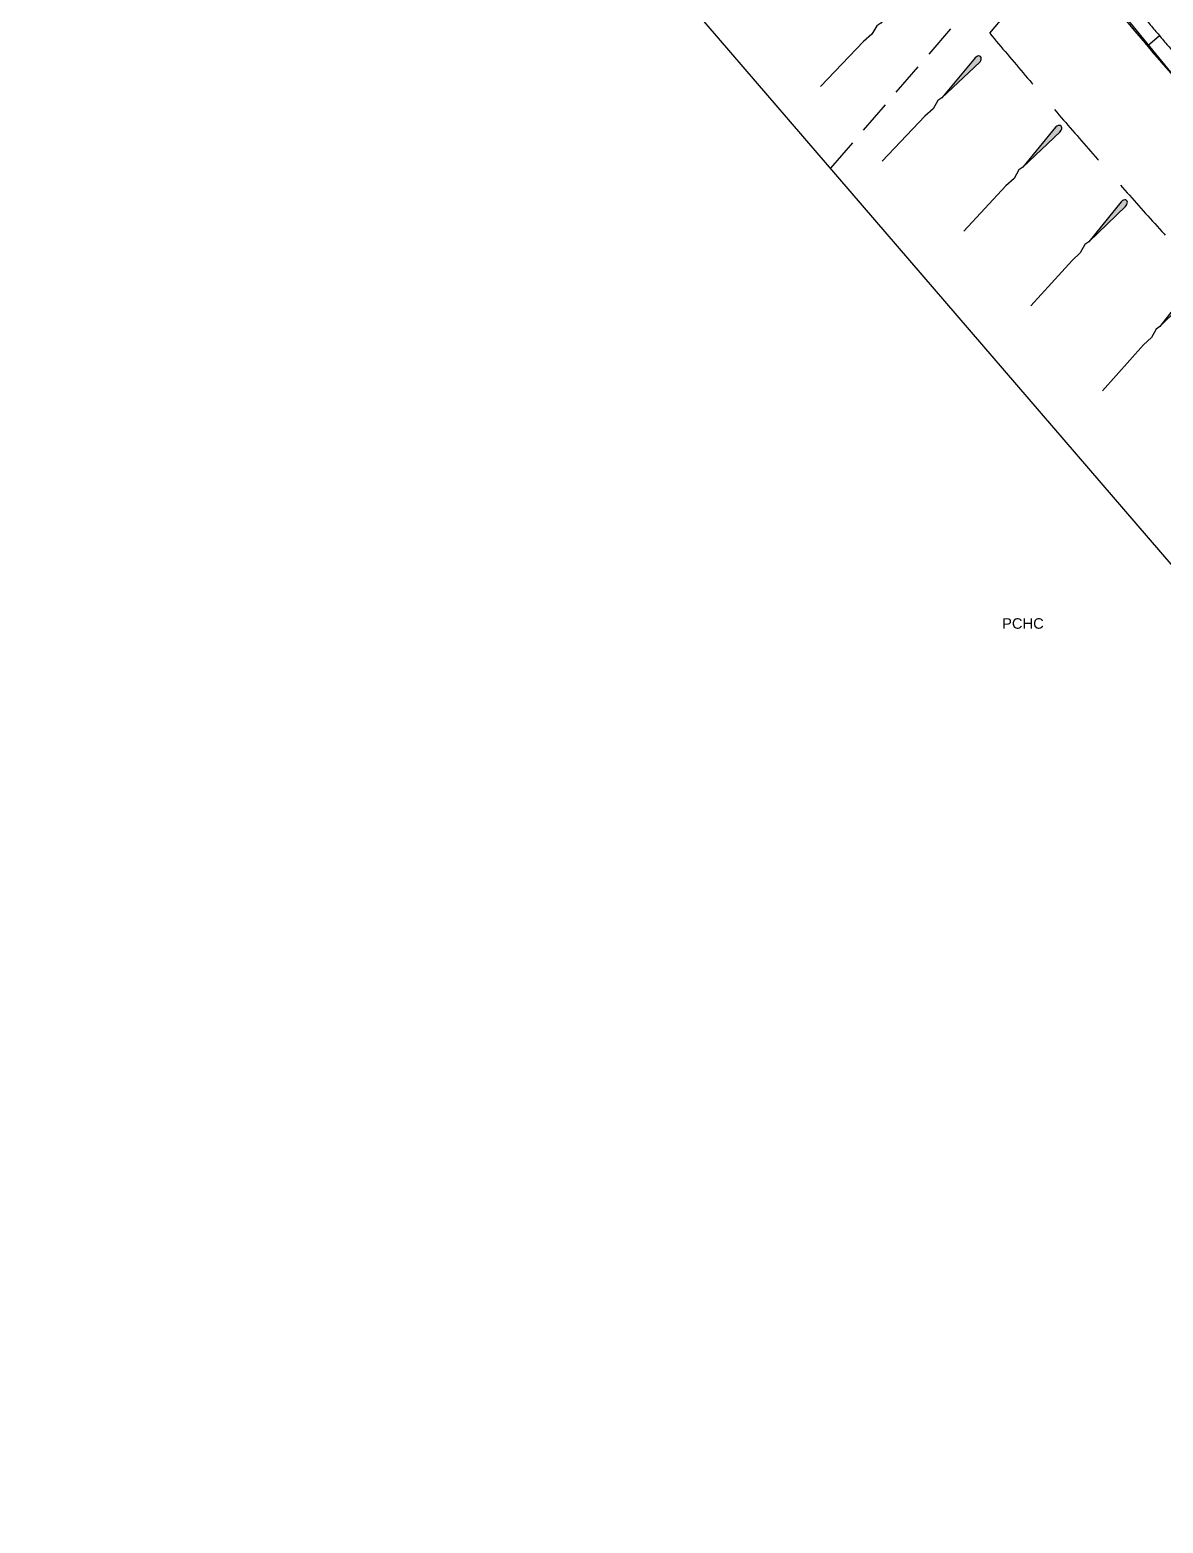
# Model space of a CAD drawing. Header units: millimetres. Extents: x 833576263 to 1668046980, y 817519639 to 1636103653.
# Drawn here: x 833941171 to 833984231, y 817753182 to 817809910 of the extents above; entities that cross this region are included whole.
import ezdxf

# ---------------------------------------------------------------- set-up
doc = ezdxf.new("R2010")
doc.units = ezdxf.units.MM
doc.header["$LTSCALE"] = 100
doc.header["$MEASUREMENT"] = 0
for name, pattern in [('C160$0$DASHED', [19.05, 12.7, -6.35]), ('C160$0$Hidden', [9.525, 6.35, -3.175]), ('R_site$0$B1_DASHED', [6.5, 1, 5, -0.5]), ('R_site$0$B1_HIDDEN', [5.5, 0, 5, -0.5]), ('R_site$0$HIDDENX2', [19.05, 12.7, -6.35])]:
    doc.linetypes.add(name, pattern=pattern)
doc.layers.get('Defpoints').update_dxf_attribs({"color": 170})
for name, color, linetype in [('C160$0$+C160', 6, 'C160$0$Hidden'), ('C160$0$EVA', 1, 'C160$0$DASHED'), ('R_site$0$AUDIT_I_160808180252-0', 4, 'Continuous'), ('R_site$0$AUDIT_I_160808180252-11', 4, 'Continuous'), ('R_site$0$AUDIT_I_160808180252-2', 4, 'Continuous'), ('R_site$0$AUDIT_I_160808180252-3', 4, 'Continuous'), ('R_site$0$G-SITE(WHC)', 7, 'R_site$0$HIDDENX2'), ('R_site$0$WHC', 8, 'R_site$0$HIDDENX2'), ('R_Text for GBP from DLN$0$base plan(mm)$0$DLN040__', 7, 'Continuous'), ('T-TITL', 7, 'Continuous'), ('X-REF', 7, 'Continuous')]:
    doc.layers.add(name, color=color, linetype=linetype)
doc.layers.add('R_P_LG$0$RDA5803', color=1, linetype='Continuous', lineweight=20)
doc.layers.add('R_WKCD_PARK$0$000-PAV-Concrete-b', color=1, linetype='Continuous', lineweight=25)
doc.styles.add('R_Text for GBP from DLN$0$base plan(mm)$0$SWIS721 LT', font='swiss.ttf')
doc.linetypes.add('R_site$0$B1_BDYF', pattern='A,2.5,-0.5,[130,ltypeshp.shx,S=0.5,R=0,X=0,Y=0],-0.5', length=3.5)
doc.linetypes.add('R_site$0$B1_BDYWL', pattern='A,2.5,[1,B1000.shx,S=1,R=0,X=0,Y=0],2.5', length=5)

# ---------------------------------------------------------------- blocks, each defined once
blk = doc.blocks.new('R_site$0$SLOPE')
at = {"linetype": 'Continuous'}
h = blk.add_hatch(color=0, dxfattribs=at)
edge = h.paths.add_edge_path()
edge.add_line((3.584, 0.004), (0.306, 0.415))
edge.add_ellipse((0.3, 0.005), major_axis=(0, 0.41), ratio=0.731707, start_angle=358.84129, end_angle=551.22432)
edge.add_line((0.3, -0.404), (3.584, 0.004))
at = {"color": 0, "linetype": 'Continuous'}
for p, q in [((3.584, 0.004), (0.3, 0.416)), ((0.3, -0.404), (3.584, 0.004)), ((3.584, 0.004), (3.884, -0.136)), ((3.884, -0.136), (4.484, 0.144)), ((4.484, 0.144), (5.184, 0.004)), ((5.184, 0.004), (9.132, 0.004))]:
    blk.add_line(p, q, dxfattribs=at)
blk.add_ellipse((0.3, 0.005), major_axis=(0, 0.41), ratio=0.731707, start_param=6.120326, end_param=9.620679, dxfattribs=at)
blk = doc.blocks.new('R_site$0$11sw3b')
at = {"layer": 'R_site$0$AUDIT_I_160808180252-11', "linetype": 'R_site$0$B1_BDYF', "lineweight": 30, "flags": 128}
blk.add_lwpolyline([(833985.20082, 817807.46572), (833977.70066, 817816.66388), (833969.1555, 817828.2915), (833963.82752, 817836.29754), (833958.71474, 817844.55237), (833955.99572, 817851.15458), (833955.20227, 817858.20678), (833954.76687, 817865.40875), (833954.68068, 817870.29486), (833954.66349, 817900.26283), (833954.61905, 817930.31324), (833954.65117, 817971.11005), (833954.65605, 817997.48965), (833954.64079, 818000)], dxfattribs=at)
at = {"layer": 'R_site$0$AUDIT_I_160808180252-2', "linetype": 'R_site$0$B1_DASHED', "lineweight": 30, "flags": 128}
blk.add_lwpolyline([(834429.22928, 817872.53158), (834429.23083, 817872.52759), (834429.98171, 817870.60153), (834430.54194, 817868.88381), (834431.34177, 817865.50536), (834430.61789, 817863.85636), (834429.45884, 817862.47804), (834427.95848, 817861.482), (834426.2383, 817860.94892), (834424.25006, 817860.94891), (834407.94705, 817845.72329), (834402.58495, 817842.83898), (834387.90828, 817828.44817), (834381.11897, 817822.82533), (834376.73917, 817816.23412), (834357.95226, 817790.58201), (834352.07852, 817785.79515), (834346.92867, 817775.09389), (834338.95153, 817759.75302), (834330.92946, 817747.22924), (834329.81682, 817745.8067), (834328.54602, 817744.52347), (834327.13439, 817743.39702), (834325.60113, 817742.4427), (834323.96714, 817741.6735), (834322.25466, 817741.09989), (834320.0767, 817740.6741), (834269.71335, 817740.40188), (834219.95996, 817740.48395), (834189.16987, 817741.09307), (834167.97691, 817742.57461), (834089.23219, 817741.56247), (834063.79777, 817741.95973), (834061.99085, 817741.94133), (834060.18385, 817741.93813), (834058.37688, 817741.95015), (834056.57007, 817741.97737), (834054.76356, 817742.01979), (834052.95746, 817742.07742), (834051.15192, 817742.15024), (834049.34634, 817742.18592), (834047.55806, 817742.43774), (834045.81283, 817742.90204), (834044.13583, 817743.57215), (834042.58293, 817744.49616), (834041.03615, 817745.43039), (834039.49558, 817746.37481), (834037.71399, 817747.48453), (834017.7631, 817760.35899), (834002.14995, 817771.77972), (833988.19125, 817785.3549), (833964.23528, 817813.20932), (833941.50687, 817845.45221), (833942.15974, 817900), (833942.27443, 817909.58258), (833942.23566, 817939.85927), (833942.52609, 817969.75474), (833941.17057, 817989.34922), (833943.35888, 818000)], dxfattribs=at)
at = {"layer": 'R_site$0$AUDIT_I_160808180252-3', "linetype": 'R_site$0$B1_HIDDEN', "lineweight": 30, "flags": 128}
blk.add_lwpolyline([(834356.47568, 817806.06143), (834356.47499, 817806.06034), (834353.34465, 817801.09165), (834348.16295, 817792.02368), (834342.25572, 817783.36081), (834336.20049, 817765.87661), (834330.9922, 817757.98335), (834325.762, 817752.53516), (834319.943, 817750.27763), (834311.95739, 817750.96349), (834302.56089, 817750.17254), (834293.67648, 817749.88833), (834251.06733, 817749.25985), (834225.5347, 817749.25985), (834207.5347, 817749.16202), (834176.42599, 817748.96637), (834157.34989, 817748.86855), (834129.06853, 817748.73263), (834114.28614, 817749.58079), (834102.04826, 817750.91363), (834095.2629, 817751.70122), (834087.62938, 817752.42822), (834080.48051, 817754.48806), (834075.51266, 817755.4574), (834068.48496, 817749.27788), (834052.24858, 817749.64138), (834046.19022, 817753.15522), (834034.64729, 817759.35914), (834019.85265, 817769.72811), (834005.82116, 817781.10855), (833992.62186, 817793.44449), (833980.31967, 817806.67525), (833968.97787, 817820.73785), (833959.70168, 817834.09205), (833950.29929, 817849.98047), (833950.14042, 817900), (833949.82314, 817999.89243), (833949.82311, 818000)], dxfattribs=at)
at = {"layer": 'R_site$0$AUDIT_I_160808180252-0', "linetype": 'Continuous', "lineweight": 20}
for p, xscale, yscale, rotation in [((833974.99347, 817811.72216), 0.5997590889180903, 0.2998795444590451, 226.3319790741621), ((833977.2929, 817808.89525), 0.5974594831362244, 0.2987297415681122, 226.8030174052714), ((833980.35057, 817806.2579), 0.5951963790334353, 0.2975981895167176, 227.2770072026467), ((833982.83957, 817803.431), 0.5930062782888028, 0.2965031391444014, 227.753989301678), ((833985.51812, 817800.22498), 0.5908161775441675, 0.2954080887720837, 228.234995506851)]:
    blk.add_blockref('R_site$0$SLOPE', p, dxfattribs=dict(at, xscale=xscale, yscale=yscale, rotation=rotation))
blk = doc.blocks.new('R_site')
at = {"layer": 'R_site$0$G-SITE(WHC)', "ltscale": 2}
blk.add_lwpolyline([(834000759, 817785454, -0.031995), (833977640, 817809787), (834009068, 817846994), (834035029, 817826017)], format="xyb", close=True, dxfattribs=at)
at = {"layer": 'R_site$0$WHC', "flags": 128}
blk.add_lwpolyline([(834172634, 818037962), (833971591, 817804656)], dxfattribs=at)
at = {"linetype": 'R_site$0$B1_BDYWL', "lineweight": 5, "xscale": 1000, "yscale": 1000, "zscale": 1000}
blk.add_blockref('R_site$0$11sw3b', (0, 0), dxfattribs=at)
blk = doc.blocks.new('R_WKCD_PARK')
at = {"layer": 'Defpoints'}
blk.add_lwpolyline([(833955668, 817994334), (833955618, 817879824), (833955722, 817865438), (833956590, 817853630, 0.118446), (833959114, 817845730, 0.022563), (833976131, 817820318, 0.150268), (833991721, 817808776, 0.0852), (834018736, 817804167, 0.061119), (834043876, 817807277, -0.46092), (834055521, 817798987, 0.31719), (834075122, 817775842, 0.09515), (834184419, 817768828, 0.2774), (834239090, 817811861), (834242392, 817820559, -0.510377), (834255055, 817823984)], format="xyb", dxfattribs=at)
at = {"layer": 'R_WKCD_PARK$0$000-PAV-Concrete-b'}
blk.add_arc((834131435, 817935007), 194029, 216.17328, 221.08564, dxfattribs=at)
blk = doc.blocks.new('R_P_LG')
at = {"layer": 'R_P_LG$0$RDA5803'}
blk.add_lwpolyline([(833955668.2659, 817994334.2822), (833955618.0015, 817879824.4572), (833955722.2455, 817865438.2868), (833956590.2239, 817853629.8433, 0.1184459385), (833959113.5841, 817845729.7381, 0.0225632156), (833976130.963, 817820318.1126, 0.1502681887), (833991720.9272, 817808776.1799, 0.0852004191), (834018736.4937, 817804166.6685, 0.0611192787), (834043875.864, 817807276.5457, -0.4609204381), (834055520.7349, 817798987.2375, 0.3171904999), (834075121.6293, 817775842.1837, 0.095150065), (834184418.5957, 817768828.0059, 0.2773997467), (834239089.967, 817811860.5235), (834242391.5219, 817820558.6619, -0.5103769205), (834255055.265, 817823984.446)], format="xyb", dxfattribs=at)
blk = doc.blocks.new('C160')
at = {"layer": 'C160$0$+C160'}
blk.add_line((833984.096, 817809.684), (833983.639, 817809.295), dxfattribs=at)
for points in [[(834254.529, 817753.956), (834210.283, 817753.895), (834162.651, 817753.623), (834160.744, 817753.995), (834157.916, 817753.361), (834107.512, 817754.565), (834105.198, 817754.977), (834099.331, 817758.641), (834095.064, 817760.806), (834078.175, 817762.115), (834050.169, 817755.142), (834048.03, 817756.03, -0.065281), (834033.662, 817764.332, -0.019968), (834000.397, 817792.025, -0.029895), (833985.19, 817807.494, -0.021438), (833974.808, 817820.486, -0.020879), (833958.722, 817844.532, -0.129185), (833955.638, 817853.524), (833954.765, 817865.4), (833954.661, 817879.821), (833954.757, 818098.296, -0.191627), (834003.641, 818199.362, 0.20608), (834009.317, 818211.982), (834009.949, 818250.911)], [(834254.52, 817754.556), (834210.281, 817754.495), (834162.707, 817754.224), (834160.735, 817754.608), (834157.856, 817753.963), (834107.572, 817755.164), (834105.417, 817755.548), (834099.626, 817759.164), (834095.229, 817761.395), (834078.125, 817762.721), (834050.217, 817755.772), (834048.26, 817756.584, -0.065281), (834034.027, 817764.808, -0.019968), (834000.799, 817792.471, -0.029895), (833985.642, 817807.889, -0.021438), (833975.292, 817820.84, -0.020888), (833959.228, 817844.855, -0.12935), (833956.237, 817853.568), (833955.365, 817865.424), (833955.261, 817879.823), (833955.319, 818011.098)]]:
    blk.add_lwpolyline(points, format="xyb", dxfattribs=at)
blk.add_arc((834131.435, 817935.007), 194.029, 216.17328, 221.08564, dxfattribs=at)
at = {"layer": 'C160$0$EVA', "flags": 128}
blk.add_lwpolyline([(834128.317, 818030.08, -0.145844), (834116.042, 818026.421), (834088.573, 818026.421, 0.016359), (834087.2, 818026.376, 0.046979), (834021.54, 818015.826, -0.056187), (833969.364, 818008.422, 0.405705), (833955.668, 817994.334), (833955.618, 817879.824), (833955.722, 817865.438), (833956.59, 817853.63, 0.118446), (833959.114, 817845.73, 0.022563), (833976.131, 817820.318, 0.150268), (833991.721, 817808.776, 0.0852), (834018.736, 817804.167, 0.061119), (834043.876, 817807.277, -0.46092), (834055.521, 817798.987, 0.31719), (834075.122, 817775.842, 0.09515), (834184.419, 817768.828, 0.2774), (834239.09, 817811.861), (834242.392, 817820.559, -0.510377), (834255.055, 817823.984), (834260.246, 817819.79, 0.373727), (834277.287, 817820.398, -0.373727), (834287.905, 817820.777), (834291.644, 817817.756), (834296.232, 817823.434), (834292.655, 817826.325, -0.414214), (834291.445, 817837.716), (834332.502, 817888.525, -0.350062), (834342.367, 817890.708, 0.102667), (834400.842, 817875.706, 0.100957), (834409.137, 817876.999), (834444.015, 817889.966, 0.332678), (834453.167, 817904.166), (834452.857, 817908.595, -0.155717), (834454.024, 817913.381), (834445.783, 817911.703, -0.115419), (834446.872, 817908.177), (834447.182, 817903.747, -0.332678), (834441.924, 817895.59), (834407.046, 817882.623, -0.100957), (834401.121, 817881.699, -0.051411), (834372.209, 817886.047), (834379.39, 817889.501, 0.162917), (834396.595, 817906.227), (834392.123, 817910.781, -0.179073), (834376.789, 817894.908), (834366.567, 817889.991, -0.199372), (834360.364, 817889.652, -0.049629), (834334.8, 817901.625), (834322.119, 817909.179), (834319.048, 817904.024), (834323.346, 817901.465, -0.45655), (834325.501, 817889.415), (834274.553, 817826.357, -0.414214), (834263.162, 817825.148), (834259.846, 817827.828, -0.2375), (834248.727, 817852.408, -0.000008), (834248.76, 817853.209), (834242.765, 817853.459, 0.000008), (834242.732, 817852.657, 0.098884), (834244.917, 817838.726, -0.341761), (834241.931, 817829.272, 0.151594), (834236.782, 817822.688), (834233.48, 817813.99, -0.2774), (834183.667, 817774.781, -0.09515), (834076.628, 817781.65, -0.220431), (834063.432, 817792.491, -0.264689), (834064.805, 817812.539, -0.098357), (834067.029, 817814.779, 0.140841), (834072.196, 817820.936), (834089.614, 817860.11, -0.147837), (834100.578, 817872.816, -0.410901), (834111.707, 817870.393, 0.031692), (834114.287, 817866.928, 0.252242), (834125.77, 817862.431, -0.125686), (834129.746, 817861.915), (834135.114, 817859.776), (834142.622, 817855.048), (834145.562, 817859.914), (834128.702, 817870.086, -0.390962), (834117.887, 817872.026, -0.013137), (834117.027, 817873.227, -0.385183), (834118.544, 817883.988, 0.012387), (834120.815, 817885.981, 0.008404), (834123.055, 817888.118), (834117.142, 817894.113, -0.038497), (834096.207, 817877.116, 0.137723), (834084.132, 817862.548), (834066.714, 817823.373, -0.191803), (834062.187, 817818.953), (834051.762, 817814.614, -0.446391), (834035.637, 817822.309, 0.118164), (834032.365, 817828.01), (834034.386, 817830.321), (834031.649, 817832.687, -0.153015), (834020.841, 817838.946), (834021.04, 817839.146), (834020.346, 817839.938), (834020.139, 817839.748, -0.076925), (834016.885, 817845.319), (834013.267, 817848.405), (834007.454, 817841.536, -0.399413), (834008.806, 817824.317), (834007.069, 817822.176), (834011.728, 817818.395), (834015.819, 817823.438, -1.550619), (834022.422, 817810.24, -0.009421), (834018.731, 817810.167, -0.052259), (834003.179, 817811.781, -0.032796), (833993.716, 817814.435, -0.150265), (833980.961, 817823.878, -0.022565), (833964.244, 817848.84, -0.118446), (833962.574, 817854.07), (833961.721, 817865.68), (833961.618, 817879.845), (833961.668, 817994.332, -0.405705), (833969.536, 818002.425, 0.056187), (834023.043, 818010.017, -0.046979), (834087.592, 818020.389, -0.016359), (834088.573, 818020.421), (834116.042, 818020.421, 0.146696), (834131.681, 818025.11, -0.021313), (834130.797, 818030.541, -0.021313)], format="xyb", dxfattribs=at)
blk = doc.blocks.new('R_Text for GBP from DLN')
at = {"layer": 'R_Text for GBP from DLN$0$base plan(mm)$0$DLN040__', "style": 'R_Text for GBP from DLN$0$base plan(mm)$0$SWIS721 LT'}
blk.add_text('PCHC', height=400, dxfattribs=at).set_placement((833978113, 817787159))

msp = doc.modelspace()

# ---------------------------------------------------------------- block references
at = {"layer": 'X-REF'}
msp.add_blockref('R_site', (0, 0), dxfattribs=at)

# ---------------------------------------------------------------- next in the draw order: block references
msp.add_blockref('R_WKCD_PARK', (0, 0), dxfattribs=at)

# ---------------------------------------------------------------- next in the draw order: block references
at = {"layer": 'X-REF', "xscale": 1000, "yscale": 1000, "zscale": 1000}
msp.add_blockref('C160', (0, 0), dxfattribs=at)

# ---------------------------------------------------------------- next in the draw order: block references
at = {"layer": 'T-TITL'}
msp.add_blockref('R_Text for GBP from DLN', (0, 0), dxfattribs=at)
at = {"layer": 'X-REF'}
for name in ['R_P_LG', 'R_Text for GBP from DLN']:
    msp.add_blockref(name, (0, 0), dxfattribs=at)

doc.saveas('drawing.dxf')
